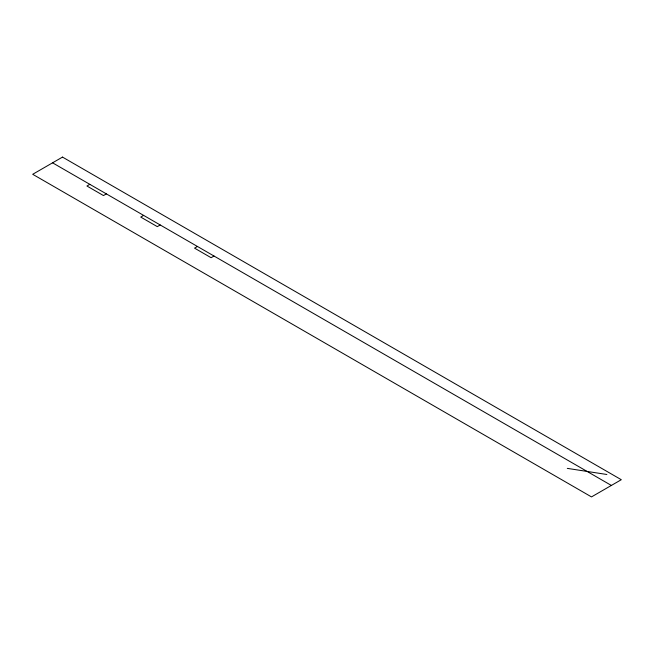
<?xml version="1.0" encoding="UTF-8"?>
<svg xmlns="http://www.w3.org/2000/svg" width="654" height="654" viewBox="0 0 654 654"><rect width="100%" height="100%" fill="white"/><g stroke="black" fill="none" stroke-linecap="round" stroke-linejoin="round"><path stroke-width="0.98" d="M89.819 184.33L86.925 186.006L103.479 195.562L106.381 193.886M143.635 215.395L140.733 217.071L157.295 226.627L160.189 224.96M197.443 246.468L194.54 248.136L211.103 257.701L213.997 256.025M567.304 468.37L606.879 474.493M52.565 162.821L611.367 485.44M62.506 157.091L32.7 174.291L591.494 496.909L621.3 479.709L62.506 157.091"/></g></svg>
